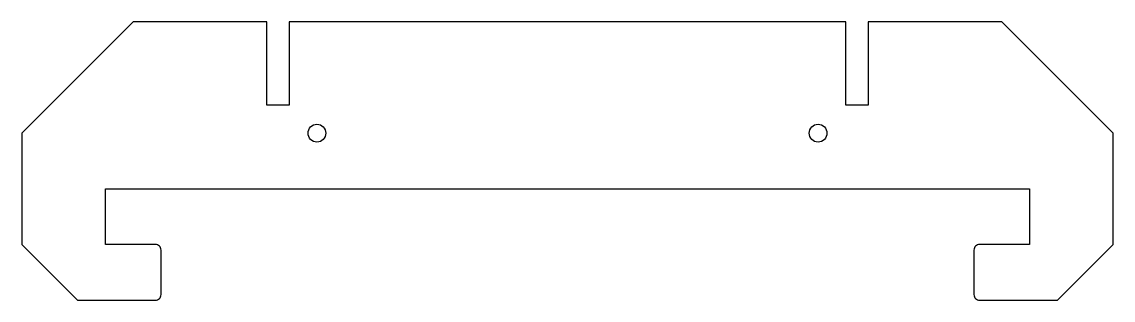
# Model space of a CAD drawing. Header units: millimetres. Extents: x -98 to 98, y -50 to 0.
import ezdxf

# ---------------------------------------------------------------- set-up
doc = ezdxf.new("R2010")
doc.units = ezdxf.units.MM
doc.layers.get('0').update_dxf_attribs({"linetype": 'CONTINUOUS'})

msp = doc.modelspace()

# ---------------------------------------------------------------- linework, layer by layer
msp.add_lwpolyline([(73, -49, 0.414214), (74, -50), (88, -50), (98, -40), (98, -20), (78, 0), (54, 0), (54, -15), (50, -15), (50, 0), (-50, 0), (-50, -15), (-54, -15), (-54, 0), (-78, 0), (-98, -20), (-98, -40), (-88, -50), (-74, -50, 0.414214), (-73, -49), (-73, -41, 0.414214), (-74, -40), (-83, -40), (-83, -30), (83, -30), (83, -40), (74, -40, 0.414214), (73, -41)], format="xyb", close=True)
for centre in [(-45, -20), (45, -20)]:
    msp.add_circle(centre, 1.6)

doc.saveas('drawing.dxf')
